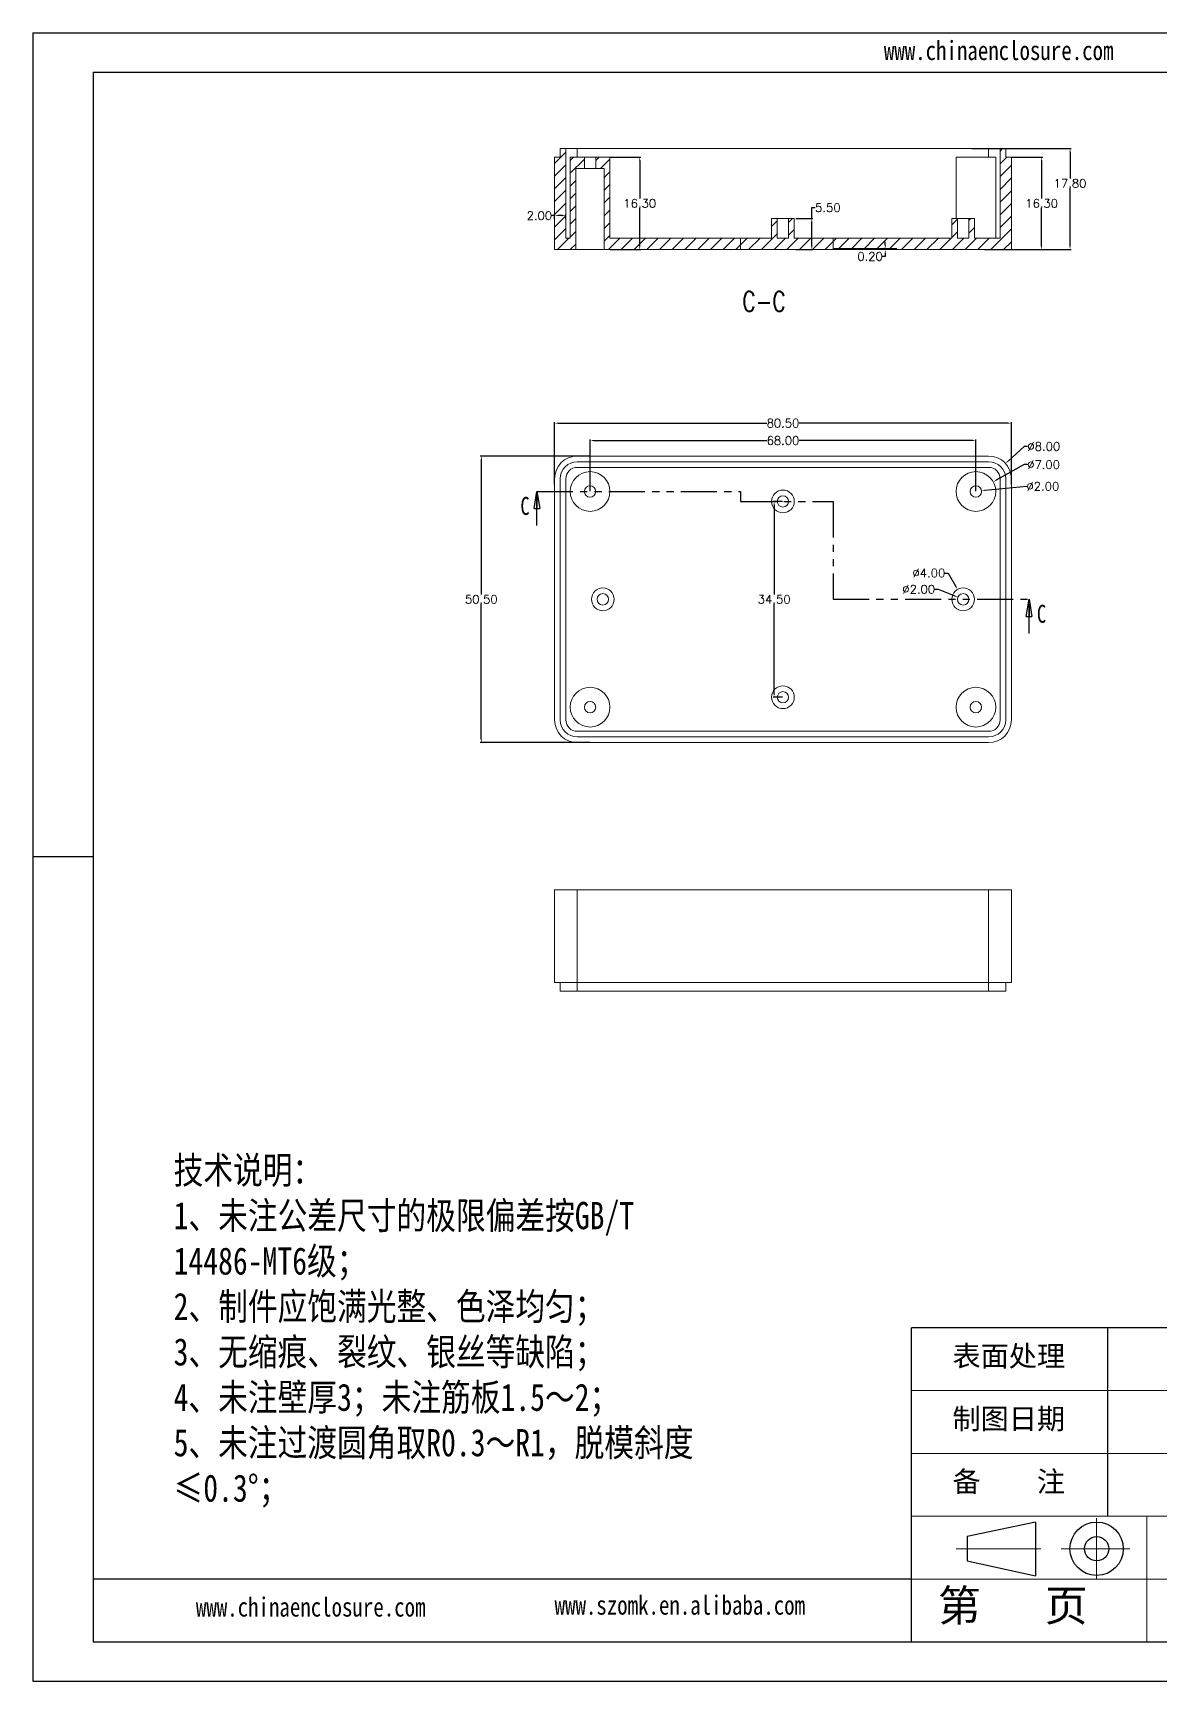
# Model space of a CAD drawing. Header units: inches. Extents: x 2300 to 3202, y 573 to 863.
# Drawn here: x 2791.4 to 2989.9, y 573 to 863.3 of the extents above; entities that cross this region are included whole.
import ezdxf

# ---------------------------------------------------------------- set-up
doc = ezdxf.new("R2010")
doc.units = ezdxf.units.IN
doc.linetypes.add('CENTER2', pattern=[28.575, 19.05, -3.175, 3.175, -3.175])
doc.linetypes.add('PHANTOM', pattern=[12.7, 6.35, -1.27, 1.27, -1.27, 1.27, -1.27])
doc.layers.add('文字', color=81, linetype='Continuous')
for name, color, linetype, lineweight in [('粗实线', 7, 'Continuous', 30), ('细实线', 3, 'Continuous', 9), ('细点划线', 2, 'CENTER2', 9)]:
    doc.layers.add(name, color=color, linetype=linetype, lineweight=lineweight)
doc.styles.add('SLDTEXTSTYLE0', font='TXT', dxfattribs={"width": 0.75})
doc.styles.add('SLDTEXTSTYLE3', font='TXT', dxfattribs={"width": 0.75, "bigfont": 'bigfont'})
doc.styles.get("Standard").update_dxf_attribs({"font": 'txt', "bigfont": 'gbcbig.shx'})
doc.styles.add('宋体', font='', dxfattribs={"width": 0.8, "height": 3.5})
doc.styles.get('宋体').set_extended_font_data('SimSun')
doc.dimstyles.new('2', dxfattribs={"dimtxt": 1.5, "dimasz": 0.6, "dimexe": 0.18, "dimexo": 0.0625, "dimgap": 0.09, "dimtad": 0, "dimtih": 1, "dimtoh": 1, "dimzin": 0, "dimdsep": 46, "dimtxsty": 'Standard', "dimcen": 0, "dimadec": 0, "dimazin": 2, "dimtfac": 1, "dimtofl": 0, "dimtmove": 0, "dimatfit": 3, "dimfxl": 1, "dimtolj": 1, "dimtzin": 0, "dimarcsym": 0})

# ---------------------------------------------------------------- blocks, each defined once
blk = doc.blocks.new('_CLOSED')
at = {"color": 0, "linetype": 'ByBlock', "lineweight": -2}
for p, q in [((-1, 0.166667), (0, 0)), ((-1, 0.166667), (-1, -0.166667)), ((0, 0), (-1, -0.166667)), ((0, 0), (-1, 0))]:
    blk.add_line(p, q, dxfattribs=at)
blk = doc.blocks.new('SW_NOTE_4')
at = {"color": 0, "linetype": 'Continuous', "lineweight": 0, "insert": (22.23, 5.8), "char_height": 3.5, "attachment_point": 2, "style": 'SLDTEXTSTYLE3'}
blk.add_mtext('C-C', dxfattribs=at)
blk = doc.blocks.new('*D181')
at = {"color": 0, "lineweight": -2}
for p, q in [((2941.56, 825.34), (2941.44, 825.34)), ((2941.56, 825.14), (2941.44, 825.14)), ((2941.62, 825.94), (2941.62, 826.54)), ((2941.62, 823.94), (2941.02, 823.94)), ((2941.62, 824.54), (2941.62, 823.94))]:
    blk.add_line(p, q, dxfattribs=at)
at = {"color": 0}
for points in [[(2941.52, 825.94), (2941.72, 825.94), (2941.62, 825.34)], [(2941.52, 824.54), (2941.72, 824.54), (2941.62, 825.14)]]:
    blk.add_solid(points, dxfattribs=at)
at = {"layer": 'Defpoints', "color": 0}
for p in [(2941.62, 825.34), (2941.62, 825.14), (2941.62, 825.14)]:
    blk.add_point(p, dxfattribs=at)
at = {"color": 0, "insert": (2938.93, 823.94), "char_height": 1.5, "attachment_point": 5}
blk.add_mtext('\\A1;0.20', dxfattribs=at)
blk = doc.blocks.new('*D182')
at = {"color": 0, "lineweight": -2}
for p, q in [((2963.9, 841.44), (2969.36, 841.44)), ((2969.18, 840.84), (2969.18, 834.13)), ((2969.18, 825.74), (2969.18, 832.45)), ((2963.9, 825.14), (2969.36, 825.14))]:
    blk.add_line(p, q, dxfattribs=at)
at = {"color": 0}
for points in [[(2969.08, 840.84), (2969.28, 840.84), (2969.18, 841.44)], [(2969.08, 825.74), (2969.28, 825.74), (2969.18, 825.14)]]:
    blk.add_solid(points, dxfattribs=at)
at = {"layer": 'Defpoints', "color": 0}
for p in [(2963.84, 841.44), (2969.18, 841.44), (2963.84, 825.14)]:
    blk.add_point(p, dxfattribs=at)
at = {"color": 0, "insert": (2969.18, 833.29), "char_height": 1.5, "attachment_point": 5}
blk.add_mtext('\\A1;16.30', dxfattribs=at)
blk = doc.blocks.new('*D183')
at = {"color": 0, "lineweight": -2}
for p, q in [((2956.9, 842.94), (2974.36, 842.94)), ((2974.18, 842.34), (2974.18, 837.65)), ((2974.18, 825.74), (2974.18, 835.97)), ((2959.12, 825.14), (2974.36, 825.14))]:
    blk.add_line(p, q, dxfattribs=at)
at = {"color": 0}
for points in [[(2974.08, 842.34), (2974.28, 842.34), (2974.18, 842.94)], [(2974.08, 825.74), (2974.28, 825.74), (2974.18, 825.14)]]:
    blk.add_solid(points, dxfattribs=at)
at = {"layer": 'Defpoints', "color": 0}
for p in [(2956.83, 842.94), (2974.18, 842.94), (2959.06, 825.14)]:
    blk.add_point(p, dxfattribs=at)
at = {"color": 0, "insert": (2974.18, 836.81), "char_height": 1.5, "attachment_point": 5}
blk.add_mtext('\\A1;17.80', dxfattribs=at)
blk = doc.blocks.new('*D184')
at = {"color": 0, "lineweight": -2}
for p, q in [((2883.34, 831.13), (2882.74, 831.13)), ((2883.34, 830.5), (2883.34, 831.31)), ((2884.74, 831.13), (2883.94, 831.13)), ((2885.34, 830.5), (2885.34, 831.31))]:
    blk.add_line(p, q, dxfattribs=at)
at = {"color": 0}
for points in [[(2883.94, 831.23), (2883.94, 831.03), (2883.34, 831.13)], [(2884.74, 831.23), (2884.74, 831.03), (2885.34, 831.13)]]:
    blk.add_solid(points, dxfattribs=at)
at = {"layer": 'Defpoints', "color": 0}
for p in [(2883.34, 831.13), (2883.34, 830.44), (2885.34, 830.44)]:
    blk.add_point(p, dxfattribs=at)
at = {"color": 0, "insert": (2880.65, 831.13), "char_height": 1.5, "attachment_point": 5}
blk.add_mtext('\\A1;2.00', dxfattribs=at)
blk = doc.blocks.new('*D185')
at = {"color": 0, "lineweight": -2}
for p, q in [((2925.86, 830.64), (2928.85, 830.64)), ((2928.67, 830.64), (2928.67, 832.54)), ((2928.67, 832.54), (2929.27, 832.54)), ((2928.67, 825.74), (2928.67, 830.04)), ((2925.86, 825.14), (2928.85, 825.14))]:
    blk.add_line(p, q, dxfattribs=at)
at = {"color": 0}
for points in [[(2928.57, 830.04), (2928.77, 830.04), (2928.67, 830.64)], [(2928.57, 825.74), (2928.77, 825.74), (2928.67, 825.14)]]:
    blk.add_solid(points, dxfattribs=at)
at = {"layer": 'Defpoints', "color": 0}
for p in [(2925.8, 830.64), (2928.67, 830.64), (2925.8, 825.14)]:
    blk.add_point(p, dxfattribs=at)
at = {"color": 0, "insert": (2931.49, 832.54), "char_height": 1.5, "attachment_point": 5}
blk.add_mtext('\\A1;5.50', dxfattribs=at)
blk = doc.blocks.new('*D186')
at = {"color": 0, "lineweight": -2}
for p, q in [((2893.15, 841.44), (2898.52, 841.44)), ((2898.34, 840.84), (2898.34, 834.13)), ((2898.34, 825.74), (2898.34, 832.45)), ((2893.15, 825.14), (2898.52, 825.14))]:
    blk.add_line(p, q, dxfattribs=at)
at = {"color": 0}
for points in [[(2898.24, 840.84), (2898.44, 840.84), (2898.34, 841.44)], [(2898.24, 825.74), (2898.44, 825.74), (2898.34, 825.14)]]:
    blk.add_solid(points, dxfattribs=at)
at = {"layer": 'Defpoints', "color": 0}
for p in [(2893.09, 841.44), (2893.09, 825.14), (2898.34, 825.14)]:
    blk.add_point(p, dxfattribs=at)
at = {"color": 0, "insert": (2898.34, 833.29), "char_height": 1.5, "attachment_point": 5}
blk.add_mtext('\\A1;16.30', dxfattribs=at)
blk = doc.blocks.new('*D187')
at = {"color": 0, "lineweight": -2}
for p, q in [((2883.34, 783.79), (2883.34, 794.75)), ((2883.94, 794.57), (2920.75, 794.57)), ((2963.24, 794.57), (2926.43, 794.57)), ((2963.84, 783.79), (2963.84, 794.75))]:
    blk.add_line(p, q, dxfattribs=at)
at = {"color": 0}
for points in [[(2883.94, 794.67), (2883.94, 794.47), (2883.34, 794.57)], [(2963.24, 794.67), (2963.24, 794.47), (2963.84, 794.57)]]:
    blk.add_solid(points, dxfattribs=at)
at = {"layer": 'Defpoints', "color": 0}
for p in [(2963.84, 794.57), (2883.34, 783.72), (2963.84, 783.72)]:
    blk.add_point(p, dxfattribs=at)
at = {"color": 0, "insert": (2923.59, 794.57), "char_height": 1.5, "attachment_point": 5}
blk.add_mtext('\\A1;80.50', dxfattribs=at)
blk = doc.blocks.new('*D188')
at = {"color": 0, "lineweight": -2}
for p, q in [((2889.61, 788.78), (2870.24, 788.78)), ((2870.42, 788.18), (2870.42, 764.37)), ((2870.42, 738.88), (2870.42, 762.69)), ((2889.61, 738.28), (2870.24, 738.28))]:
    blk.add_line(p, q, dxfattribs=at)
at = {"color": 0}
for points in [[(2870.32, 788.18), (2870.52, 788.18), (2870.42, 788.78)], [(2870.32, 738.88), (2870.52, 738.88), (2870.42, 738.28)]]:
    blk.add_solid(points, dxfattribs=at)
at = {"layer": 'Defpoints', "color": 0}
for p in [(2889.68, 788.78), (2870.42, 738.28), (2889.68, 738.28)]:
    blk.add_point(p, dxfattribs=at)
at = {"color": 0, "insert": (2870.42, 763.53), "char_height": 1.5, "attachment_point": 5}
blk.add_mtext('\\A1;50.50', dxfattribs=at)
blk = doc.blocks.new('*D189')
at = {"color": 0, "lineweight": -2}
for p, q in [((2889.59, 782.59), (2889.59, 791.69)), ((2890.19, 791.51), (2920.75, 791.51)), ((2956.99, 791.51), (2926.43, 791.51)), ((2957.59, 782.59), (2957.59, 791.69))]:
    blk.add_line(p, q, dxfattribs=at)
at = {"color": 0}
for points in [[(2890.19, 791.61), (2890.19, 791.41), (2889.59, 791.51)], [(2956.99, 791.61), (2956.99, 791.41), (2957.59, 791.51)]]:
    blk.add_solid(points, dxfattribs=at)
at = {"layer": 'Defpoints', "color": 0}
for p in [(2889.59, 791.51), (2889.59, 782.53), (2957.59, 782.53)]:
    blk.add_point(p, dxfattribs=at)
at = {"color": 0, "insert": (2923.59, 791.51), "char_height": 1.5, "attachment_point": 5}
blk.add_mtext('\\A1;68.00', dxfattribs=at)
blk = doc.blocks.new('*D190')
at = {"color": 0, "lineweight": -2}
for p, q in [((2923.53, 780.78), (2921.85, 780.78)), ((2922.03, 780.18), (2922.03, 764.37)), ((2922.03, 746.88), (2922.03, 762.69)), ((2923.53, 746.28), (2921.85, 746.28))]:
    blk.add_line(p, q, dxfattribs=at)
at = {"color": 0}
for points in [[(2921.93, 780.18), (2922.13, 780.18), (2922.03, 780.78)], [(2921.93, 746.88), (2922.13, 746.88), (2922.03, 746.28)]]:
    blk.add_solid(points, dxfattribs=at)
at = {"layer": 'Defpoints', "color": 0}
for p in [(2923.59, 780.78), (2922.03, 746.28), (2923.59, 746.28)]:
    blk.add_point(p, dxfattribs=at)
at = {"color": 0, "insert": (2922.03, 763.53), "char_height": 1.5, "attachment_point": 5}
blk.add_mtext('\\A1;34.50', dxfattribs=at)
blk = doc.blocks.new('*D191')
at = {"color": 0, "lineweight": -2}
for p, q in [((2966.08, 787.26), (2961.17, 784.53)), ((2966.68, 787.26), (2966.08, 787.26))]:
    blk.add_line(p, q, dxfattribs=at)
at = {"color": 0}
blk.add_solid([(2961.12, 784.61), (2961.22, 784.44), (2960.65, 784.23)], dxfattribs=at)
at = {"layer": 'Defpoints', "color": 0}
for p in [(2960.65, 784.23), (2954.53, 780.83)]:
    blk.add_point(p, dxfattribs=at)
at = {"color": 0, "insert": (2969.52, 787.26), "char_height": 1.5, "attachment_point": 5}
blk.add_mtext('\\A1;∅7.00', dxfattribs=at)
blk = doc.blocks.new('*D192')
at = {"color": 0, "lineweight": -2}
for p, q in [((2966.11, 790.47), (2963.25, 787.87)), ((2966.71, 790.47), (2966.11, 790.47))]:
    blk.add_line(p, q, dxfattribs=at)
at = {"color": 0}
blk.add_solid([(2963.18, 787.95), (2963.31, 787.8), (2962.8, 787.47)], dxfattribs=at)
at = {"layer": 'Defpoints', "color": 0}
for p in [(2962.8, 787.47), (2956.88, 782.09)]:
    blk.add_point(p, dxfattribs=at)
at = {"color": 0, "insert": (2969.55, 790.47), "char_height": 1.5, "attachment_point": 5}
blk.add_mtext('\\A1;∅8.00', dxfattribs=at)
blk = doc.blocks.new('*D193')
at = {"color": 0, "lineweight": -2}
blk.add_line((2966.55, 783.44), (2959.18, 782.69), dxfattribs=at)
at = {"color": 0}
blk.add_solid([(2959.17, 782.79), (2959.19, 782.59), (2958.58, 782.63)], dxfattribs=at)
at = {"layer": 'Defpoints', "color": 0}
for p in [(2956.59, 782.43), (2958.58, 782.63)]:
    blk.add_point(p, dxfattribs=at)
at = {"color": 0, "insert": (2969.39, 783.44), "char_height": 1.5, "attachment_point": 5}
blk.add_mtext('\\A1;∅2.00', dxfattribs=at)
blk = doc.blocks.new('*D194')
at = {"color": 0, "lineweight": -2}
for p, q in [((2952.13, 768.17), (2952.73, 768.17)), ((2952.73, 768.17), (2954.06, 765.8))]:
    blk.add_line(p, q, dxfattribs=at)
at = {"color": 0}
blk.add_solid([(2954.15, 765.85), (2953.98, 765.75), (2954.36, 765.27)], dxfattribs=at)
at = {"layer": 'Defpoints', "color": 0}
for p in [(2954.36, 765.27), (2956.32, 761.79)]:
    blk.add_point(p, dxfattribs=at)
at = {"color": 0, "insert": (2949.29, 768.17), "char_height": 1.5, "attachment_point": 5}
blk.add_mtext('\\A1;∅4.00', dxfattribs=at)
blk = doc.blocks.new('*D195')
at = {"color": 0, "lineweight": -2}
for p, q in [((2950.35, 765.3), (2950.95, 765.3)), ((2950.95, 765.3), (2953.85, 764.13))]:
    blk.add_line(p, q, dxfattribs=at)
at = {"color": 0}
blk.add_solid([(2953.89, 764.22), (2953.82, 764.04), (2954.41, 763.9)], dxfattribs=at)
at = {"layer": 'Defpoints', "color": 0}
for p in [(2954.41, 763.9), (2956.27, 763.16)]:
    blk.add_point(p, dxfattribs=at)
at = {"color": 0, "insert": (2947.51, 765.3), "char_height": 1.5, "attachment_point": 5}
blk.add_mtext('\\A1;∅2.00', dxfattribs=at)

msp = doc.modelspace()

# ---------------------------------------------------------------- hatches: boundary and pattern name
at = {"linetype": 'Continuous', "lineweight": 0}
h = msp.add_hatch(dxfattribs=at)
h.set_pattern_fill('ANSI31', color=4, scale=0.5, style=0)
h.paths.add_polyline_path([(2883.339, 841.44), (2883.339, 825.14), (2887.089, 825.14), (2887.089, 839.44), (2888.589, 839.44), (2888.589, 841.44), (2886.089, 841.44), (2886.089, 827.14), (2885.339, 827.14), (2885.339, 842.94), (2884.339, 842.94), (2884.339, 841.44)], flags=0)
h = msp.add_hatch(dxfattribs=at)
h.set_pattern_fill('ANSI31', color=4, scale=0.5, style=0)
h.paths.add_polyline_path([(2953.339, 827.14), (2932.417, 827.14), (2932.417, 825.34), (2943.589, 825.34), (2943.589, 825.14), (2963.839, 825.14), (2963.839, 841.44), (2962.839, 841.44), (2962.839, 842.94), (2961.839, 842.94), (2961.839, 827.14), (2957.339, 827.14), (2957.339, 830.64), (2956.339, 830.64), (2956.339, 827.14), (2954.339, 827.14), (2954.339, 830.64), (2953.339, 830.64)], flags=0)
h = msp.add_hatch(dxfattribs=at)
h.set_pattern_fill('ANSI31', color=4, scale=0.5, style=0)
h.paths.add_polyline_path([(2892.089, 839.44), (2892.089, 825.14), (2916.116, 825.14), (2916.116, 827.14), (2893.089, 827.14), (2893.089, 841.44), (2890.589, 841.44), (2890.589, 839.44)], flags=0)
h = msp.add_hatch(dxfattribs=at)
h.set_pattern_fill('ANSI31', color=4, scale=0.5, style=0)
h.paths.add_polyline_path([(2916.116, 827.14), (2916.116, 825.14), (2932.417, 825.14), (2932.417, 827.14), (2925.589, 827.14), (2925.589, 830.64), (2924.589, 830.64), (2924.589, 827.14), (2922.589, 827.14), (2922.589, 830.64), (2921.589, 830.64), (2921.589, 827.14)], flags=0)

# ---------------------------------------------------------------- linework, layer by layer
for p, q in [((2791.397, 863.315), (3202.047, 863.315)), ((2791.397, 863.315), (2791.397, 572.957)), ((2802.023, 856.402), (3195.134, 856.402)), ((2802.023, 856.402), (2802.023, 579.87)), ((2802.023, 718.136), (2791.397, 718.136)), ((2791.397, 707.382), (2791.397, 572.957)), ((2946.255, 579.87), (2946.255, 635.176)), ((3029.215, 635.176), (2946.255, 635.176)), ((2980.822, 601.993), (2980.822, 635.176)), ((2946.255, 590.931), (2802.023, 590.931)), ((2802.023, 579.87), (3195.134, 579.87)), ((2791.397, 572.957), (3202.047, 572.957)), ((2791.397, 572.957), (2981.513, 572.957))]:
    msp.add_line(p, q)
at = {"color": 7, "linetype": 'Continuous', "lineweight": 15}
for p, q in [((2884.339, 842.94), (2884.339, 841.44)), ((2884.339, 842.94), (2885.339, 842.94)), ((2885.339, 827.14), (2885.339, 842.94)), ((2887.339, 842.94), (2885.339, 842.94)), ((2959.839, 842.94), (2887.339, 842.94)), ((2961.839, 842.94), (2959.839, 842.94)), ((2961.839, 842.94), (2961.839, 827.14)), ((2961.839, 842.94), (2962.839, 842.94)), ((2962.839, 841.44), (2962.839, 842.94)), ((2883.339, 825.14), (2883.339, 841.44)), ((2884.339, 841.44), (2883.339, 841.44)), ((2886.089, 841.44), (2886.089, 827.14)), ((2886.089, 841.44), (2888.589, 841.44)), ((2887.089, 839.44), (2887.089, 825.14)), ((2887.089, 839.44), (2888.589, 839.44)), ((2888.589, 839.44), (2888.589, 841.44)), ((2888.589, 841.44), (2890.589, 841.44)), ((2890.589, 839.44), (2888.589, 839.44)), ((2890.589, 841.44), (2890.589, 839.44)), ((2890.589, 841.44), (2893.089, 841.44)), ((2890.589, 839.44), (2892.089, 839.44)), ((2892.089, 825.14), (2892.089, 839.44)), ((2893.089, 827.14), (2893.089, 841.44)), ((2954.089, 841.44), (2954.089, 830.64)), ((2961.089, 841.44), (2954.089, 841.44)), ((2961.089, 827.14), (2961.089, 841.44)), ((2963.839, 841.44), (2962.839, 841.44)), ((2963.839, 841.44), (2963.839, 825.14)), ((2921.589, 827.14), (2921.589, 830.64)), ((2922.589, 830.64), (2921.589, 830.64)), ((2922.589, 827.14), (2922.589, 830.64)), ((2924.589, 830.64), (2922.589, 830.64)), ((2924.589, 830.64), (2924.589, 827.14)), ((2925.589, 830.64), (2924.589, 830.64)), ((2925.589, 830.64), (2925.589, 827.14)), ((2953.339, 830.64), (2953.339, 827.14)), ((2954.339, 830.64), (2953.339, 830.64)), ((2954.339, 830.64), (2954.339, 827.14)), ((2954.339, 830.64), (2956.339, 830.64)), ((2956.339, 827.14), (2956.339, 830.64)), ((2957.339, 830.64), (2956.339, 830.64)), ((2957.339, 827.14), (2957.339, 830.64)), ((2883.339, 825.14), (2887.089, 825.14)), ((2885.339, 827.14), (2886.089, 827.14)), ((2887.089, 825.14), (2892.089, 825.14)), ((2892.089, 825.14), (2916.116, 825.14)), ((2893.089, 827.14), (2916.116, 827.14)), ((2916.116, 827.14), (2916.116, 825.14)), ((2916.116, 827.14), (2921.589, 827.14)), ((2916.116, 825.14), (2932.417, 825.14)), ((2922.589, 827.14), (2924.589, 827.14)), ((2925.589, 827.14), (2932.417, 827.14)), ((2932.417, 827.14), (2932.417, 825.34)), ((2932.417, 827.14), (2953.339, 827.14)), ((2932.417, 825.34), (2943.589, 825.34)), ((2932.417, 825.34), (2932.417, 825.14)), ((2932.417, 825.14), (2942.589, 825.14)), ((2942.589, 825.34), (2942.589, 825.14)), ((2942.589, 825.14), (2943.589, 825.14)), ((2943.589, 825.14), (2943.589, 825.34)), ((2943.589, 825.14), (2963.839, 825.14)), ((2954.339, 827.14), (2956.339, 827.14)), ((2957.339, 827.14), (2961.839, 827.14)), ((2959.839, 788.782), (2887.339, 788.782)), ((2959.839, 787.782), (2887.339, 787.782)), ((2883.339, 784.782), (2883.339, 742.282)), ((2884.339, 784.782), (2884.339, 742.282)), ((2885.339, 784.782), (2885.339, 742.282)), ((2959.839, 786.782), (2887.339, 786.782)), ((2961.839, 742.282), (2961.839, 784.782)), ((2962.839, 742.282), (2962.839, 784.782)), ((2963.839, 742.282), (2963.839, 784.782)), ((2887.339, 740.282), (2959.839, 740.282)), ((2887.339, 739.282), (2959.839, 739.282)), ((2887.339, 738.282), (2959.839, 738.282)), ((2883.339, 696.026), (2883.339, 712.326)), ((2883.339, 712.326), (2887.339, 712.326)), ((2887.339, 712.326), (2887.339, 696.026)), ((2959.839, 712.326), (2887.339, 712.326)), ((2959.839, 696.026), (2959.839, 712.326)), ((2959.839, 712.326), (2963.839, 712.326)), ((2963.839, 712.326), (2963.839, 696.026)), ((2887.339, 696.026), (2883.339, 696.026)), ((2884.339, 696.026), (2884.339, 694.526)), ((2887.339, 694.526), (2884.339, 694.526)), ((2959.839, 696.026), (2887.339, 696.026)), ((2887.339, 696.026), (2887.339, 694.526)), ((2959.839, 694.526), (2887.339, 694.526)), ((2963.839, 696.026), (2959.839, 696.026)), ((2959.839, 696.026), (2959.839, 694.526)), ((2962.839, 694.526), (2959.839, 694.526)), ((2962.839, 696.026), (2962.839, 694.526))]:
    msp.add_line(p, q, dxfattribs=at)
at = {"color": 8, "linetype": 'Continuous', "lineweight": 15}
for p, q in [((2887.339, 841.44), (2887.339, 842.94)), ((2959.839, 842.94), (2959.839, 841.44))]:
    msp.add_line(p, q, dxfattribs=at)
at = {"color": 1, "linetype": 'PHANTOM', "lineweight": 30}
for p, q in [((2880.208, 782.532), (2916.116, 782.532)), ((2916.116, 782.532), (2916.116, 780.782)), ((2916.116, 780.782), (2932.417, 780.782)), ((2932.417, 780.782), (2932.417, 763.532)), ((2932.417, 763.532), (2967.284, 763.532))]:
    msp.add_line(p, q, dxfattribs=at)
at = {"color": 7, "linetype": 'Continuous', "lineweight": 30}
for p, q in [((2880.208, 776.532), (2880.208, 782.532)), ((2966.969, 757.532), (2966.969, 763.532))]:
    msp.add_line(p, q, dxfattribs=at)
at = {"color": 7, "linetype": 'Continuous', "lineweight": 15}
for centre, radius in [((2889.589, 782.532), 3.5), ((2957.589, 782.532), 3.5), ((2889.589, 782.532), 1), ((2923.589, 780.782), 2), ((2923.589, 780.782), 1), ((2957.589, 782.532), 1), ((2891.839, 763.532), 2), ((2891.839, 763.532), 1), ((2955.339, 763.532), 2), ((2955.339, 763.532), 1), ((2889.589, 744.532), 3.5), ((2923.589, 746.282), 2), ((2923.589, 746.282), 1), ((2957.589, 744.532), 3.5), ((2889.589, 744.532), 1), ((2957.589, 744.532), 1)]:
    msp.add_circle(centre, radius, dxfattribs=at)
for centre, radius, start, end in [((2887.339, 784.782), 4, 90, 180), ((2887.339, 784.782), 3, 90, 180), ((2959.839, 784.782), 4, 0, 90), ((2959.839, 784.782), 3, 0, 90), ((2887.339, 784.782), 2, 90, 180), ((2959.839, 784.782), 2, 0, 90), ((2887.339, 742.282), 4, 180, 270), ((2887.339, 742.282), 3, 180, 270), ((2887.339, 742.282), 2, 180, 270), ((2959.839, 742.282), 3, 270, 0), ((2959.839, 742.282), 2, 270, 0), ((2959.839, 742.282), 4, 270, 0)]:
    msp.add_arc(centre, radius, start, end, dxfattribs=at)
at = {"layer": '粗实线', "color": 7}
for p, q in [((2968.116, 600.958), (2956.03, 598.396)), ((2956.03, 598.396), (2956.03, 594.122)), ((2968.116, 600.958), (2968.116, 591.486)), ((2956.03, 594.122), (2968.116, 591.486))]:
    msp.add_line(p, q, dxfattribs=at)
for radius in [4.699, 2.137]:
    msp.add_circle((2978.873, 596.259), radius, dxfattribs=at)
at = {"layer": '细实线', "color": 7}
for p, q in [((3029.215, 624.115), (2946.255, 624.115)), ((3029.215, 613.054), (2946.255, 613.054)), ((3195.134, 601.993), (2946.255, 601.993)), ((2987.735, 601.993), (2987.735, 579.87)), ((3029.215, 590.931), (2946.255, 590.931))]:
    msp.add_line(p, q, dxfattribs=at)
at = {"layer": '细点划线', "color": 7}
for p, q in [((2978.873, 601.668), (2978.873, 590.931)), ((2954.103, 596.259), (2969.042, 596.259)), ((2972.589, 596.259), (2984.733, 596.259))]:
    msp.add_line(p, q, dxfattribs=at)

# ---------------------------------------------------------------- block references
at = {"color": 7, "linetype": 'Continuous', "lineweight": 0}
msp.add_blockref('SW_NOTE_4', (2898.004, 811.974), dxfattribs=at)
at = {"color": 7, "linetype": 'Continuous', "lineweight": 30, "xscale": 3, "yscale": 3, "zscale": 0.5, "rotation": 90}
for p in [(2880.208, 782.532), (2966.969, 763.532)]:
    msp.add_blockref('_CLOSED', p, dxfattribs=at)

# ---------------------------------------------------------------- texts
at = {"color": 7, "linetype": 'Continuous', "char_height": 3.175, "attachment_point": 1, "style": 'SLDTEXTSTYLE0'}
for insert in [(2877.308, 781.572), (2968.342, 762.572)]:
    msp.add_mtext('C', dxfattribs=dict(at, insert=insert))
at = {"char_height": 3.63769, "width": 2067.48145, "attachment_point": 1}
for s, insert in [('{\\fSimHei|b0|i0|c134|p49;表面处理}', (2953.469, 632.037)), ('{\\fSimHei|b0|i0|c134|p49;制图日期}', (2953.469, 620.976)), ('{\\fSimHei|b0|i0|c134|p49;备    注}', (2953.469, 609.915))]:
    msp.add_mtext(s, dxfattribs=dict(at, insert=insert))
at = {"layer": '文字', "color": 0, "attachment_point": 1, "style": '宋体'}
for s, insert, char_height, width in [('www.chinaenclosure.com', (2941.37, 861.922), 3.37984, 59.38046), ('{\\H1.111x;技术说明：\\P1、未注公差尺寸的极限偏差按GB/T 14486-MT6级；\\P2、制件应饱满光整、色泽均匀；\\P3、无缩痕、裂纹、银丝等缺陷；\\P4、未注壁厚3；未注筋板1.5～2；\\P5、未注过渡圆角取R0.3～R1，脱模斜度≤0.3%%D；}', (2816.191, 665.369), 4.32081, 97.32372), ('www.chinaenclosure.com', (2820.12, 587.694), 3.37984, 59.38046), ('www.szomk.en.alibaba.com', (2883.337, 588.029), 3.37984, 59.38046)]:
    msp.add_mtext(s, dxfattribs=dict(at, insert=insert, char_height=char_height, width=width))
at = {"layer": '细实线', "color": 7, "insert": (2950.909, 589.03), "char_height": 5.53064, "width": 41.4798, "attachment_point": 1}
msp.add_mtext('{\\fSimSun|b0|i0|c134|p54;第   页}', dxfattribs=at)

# ---------------------------------------------------------------- dimensions: what is measured, and where the dimension line sits
for base, p1, p2, picture, middle in [((2974.181, 842.94), (2959.058, 825.14), (2956.835, 842.94), '*D183', (2974.181, 836.811)), ((2928.673, 830.64), (2925.797, 825.14), (2925.797, 830.64), '*D185', (2931.488, 832.537))]:
    dim = msp.add_linear_dim(base=base, p1=p1, p2=p2, angle=90, dimstyle='2')
    dim.commit()
    dim.dimension.update_dxf_attribs({"geometry": picture, "text_midpoint": middle, "dimtype": 160})
for base, p1, p2, picture, middle in [((2898.344, 825.14), (2893.089, 841.44), (2893.089, 825.14), '*D186', (2898.344, 833.29)), ((2969.177, 841.44), (2963.839, 825.14), (2963.839, 841.44), '*D182', (2969.177, 833.29)), ((2941.622, 825.14), (2941.622, 825.34), (2941.622, 825.14), '*D181', (2938.932, 823.94)), ((2870.421, 738.282), (2889.675, 788.782), (2889.675, 738.282), '*D188', (2870.421, 763.532)), ((2922.035, 746.282), (2923.589, 780.782), (2923.589, 746.282), '*D190', (2922.035, 763.532))]:
    dim = msp.add_linear_dim(base=base, p1=p1, p2=p2, angle=90, dimstyle='2')
    dim.commit()
    dim.dimension.update_dxf_attribs({"geometry": picture, "text_midpoint": middle})
for base, p1, p2, picture, middle in [((2883.339, 831.125), (2885.339, 830.44), (2883.339, 830.44), '*D184', (2880.649, 831.125)), ((2963.839, 794.565), (2883.339, 783.725), (2963.839, 783.725), '*D187', (2923.589, 794.565)), ((2889.589, 791.507), (2957.589, 782.532), (2889.589, 782.532), '*D189', (2923.589, 791.507))]:
    dim = msp.add_linear_dim(base=base, p1=p1, p2=p2, dimstyle='2')
    dim.commit()
    dim.dimension.update_dxf_attribs({"geometry": picture, "text_midpoint": middle})
for p1, p2, picture, middle in [((2956.876, 782.094), (2962.801, 787.469), '*D192', (2969.552, 790.472)), ((2954.531, 780.829), (2960.647, 784.234), '*D191', (2969.517, 787.257)), ((2956.594, 782.431), (2958.584, 782.632), '*D193', (2966.546, 783.436)), ((2956.319, 761.789), (2954.358, 765.275), '*D194', (2949.291, 768.165)), ((2956.267, 763.159), (2954.411, 763.904), '*D195', (2947.508, 765.295))]:
    dim = msp.add_diameter_dim_2p(p1=p1, p2=p2, dimstyle='2')
    dim.commit()
    dim.dimension.update_dxf_attribs({"geometry": picture, "text_midpoint": middle, "dimtype": 163})

doc.saveas('drawing.dxf')
